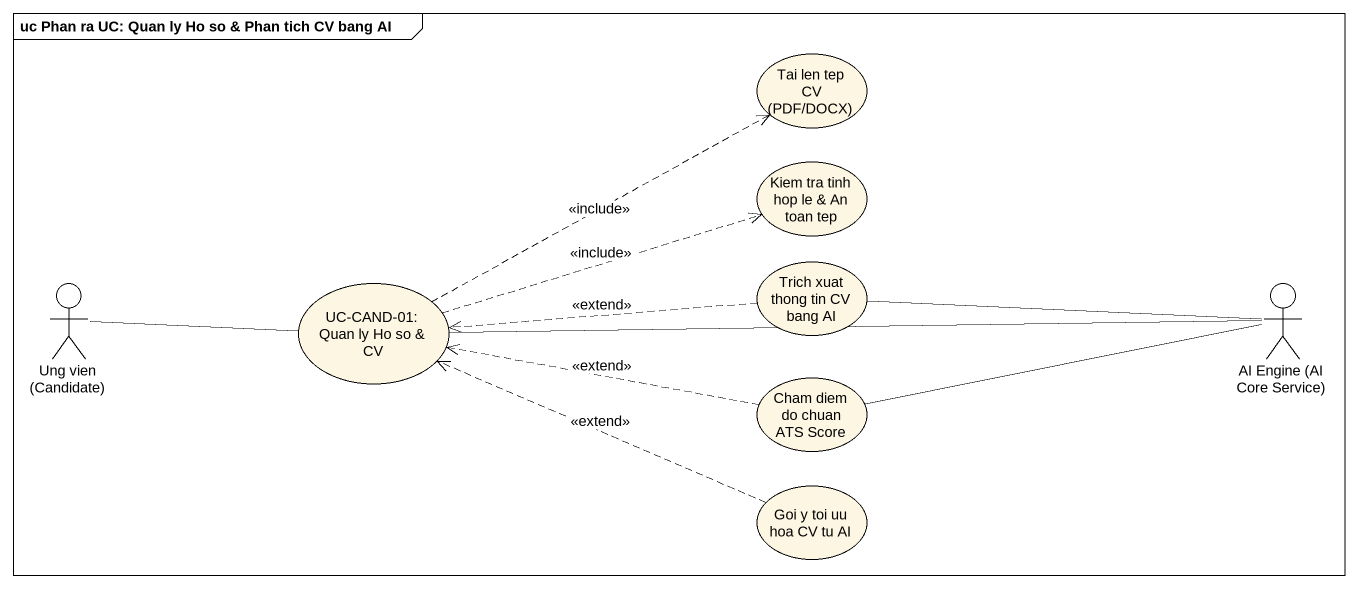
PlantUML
@startuml
mainframe uc Phan ra UC: Quan ly Ho so & Phan tich CV bang AI
usecase "Tai len tep CV (PDF/DOCX)" as Tai_len_tep_CV_PDF_DOCX
usecase "Kiem tra tinh hop le & An toan tep" as Kiem_tra_tinh_hop_le_An
usecase "Trich xuat thong tin CV bang AI" as Trich_xuat_thong_tin_CV
actor "Ung vien (Candidate)" as Ung_vien_Candidate
usecase "UC-CAND-01: Quan ly Ho so & CV" as UC_CAND_01_Quan_ly_Ho_so_CV
actor "AI Engine (AI Core Service)" as AI_Engine_AI_Core_Service
usecase "Cham diem do chuan ATS Score" as Cham_diem_do_chuan_ATS_Score
usecase "Goi y toi uu hoa CV tu AI" as Goi_y_toi_uu_hoa_CV_tu_AI
Trich_xuat_thong_tin_CV .left.> UC_CAND_01_Quan_ly_Ho_so_CV : <<extend>>
Ung_vien_Candidate -right- UC_CAND_01_Quan_ly_Ho_so_CV
UC_CAND_01_Quan_ly_Ho_so_CV .right.> Tai_len_tep_CV_PDF_DOCX : <<include>>
UC_CAND_01_Quan_ly_Ho_so_CV .right.> Kiem_tra_tinh_hop_le_An : <<include>>
AI_Engine_AI_Core_Service -left- Trich_xuat_thong_tin_CV
AI_Engine_AI_Core_Service -left- UC_CAND_01_Quan_ly_Ho_so_CV
AI_Engine_AI_Core_Service -left- Cham_diem_do_chuan_ATS_Score
Cham_diem_do_chuan_ATS_Score .left.> UC_CAND_01_Quan_ly_Ho_so_CV : <<extend>>
Goi_y_toi_uu_hoa_CV_tu_AI .left.> UC_CAND_01_Quan_ly_Ho_so_CV : <<extend>>
@enduml
